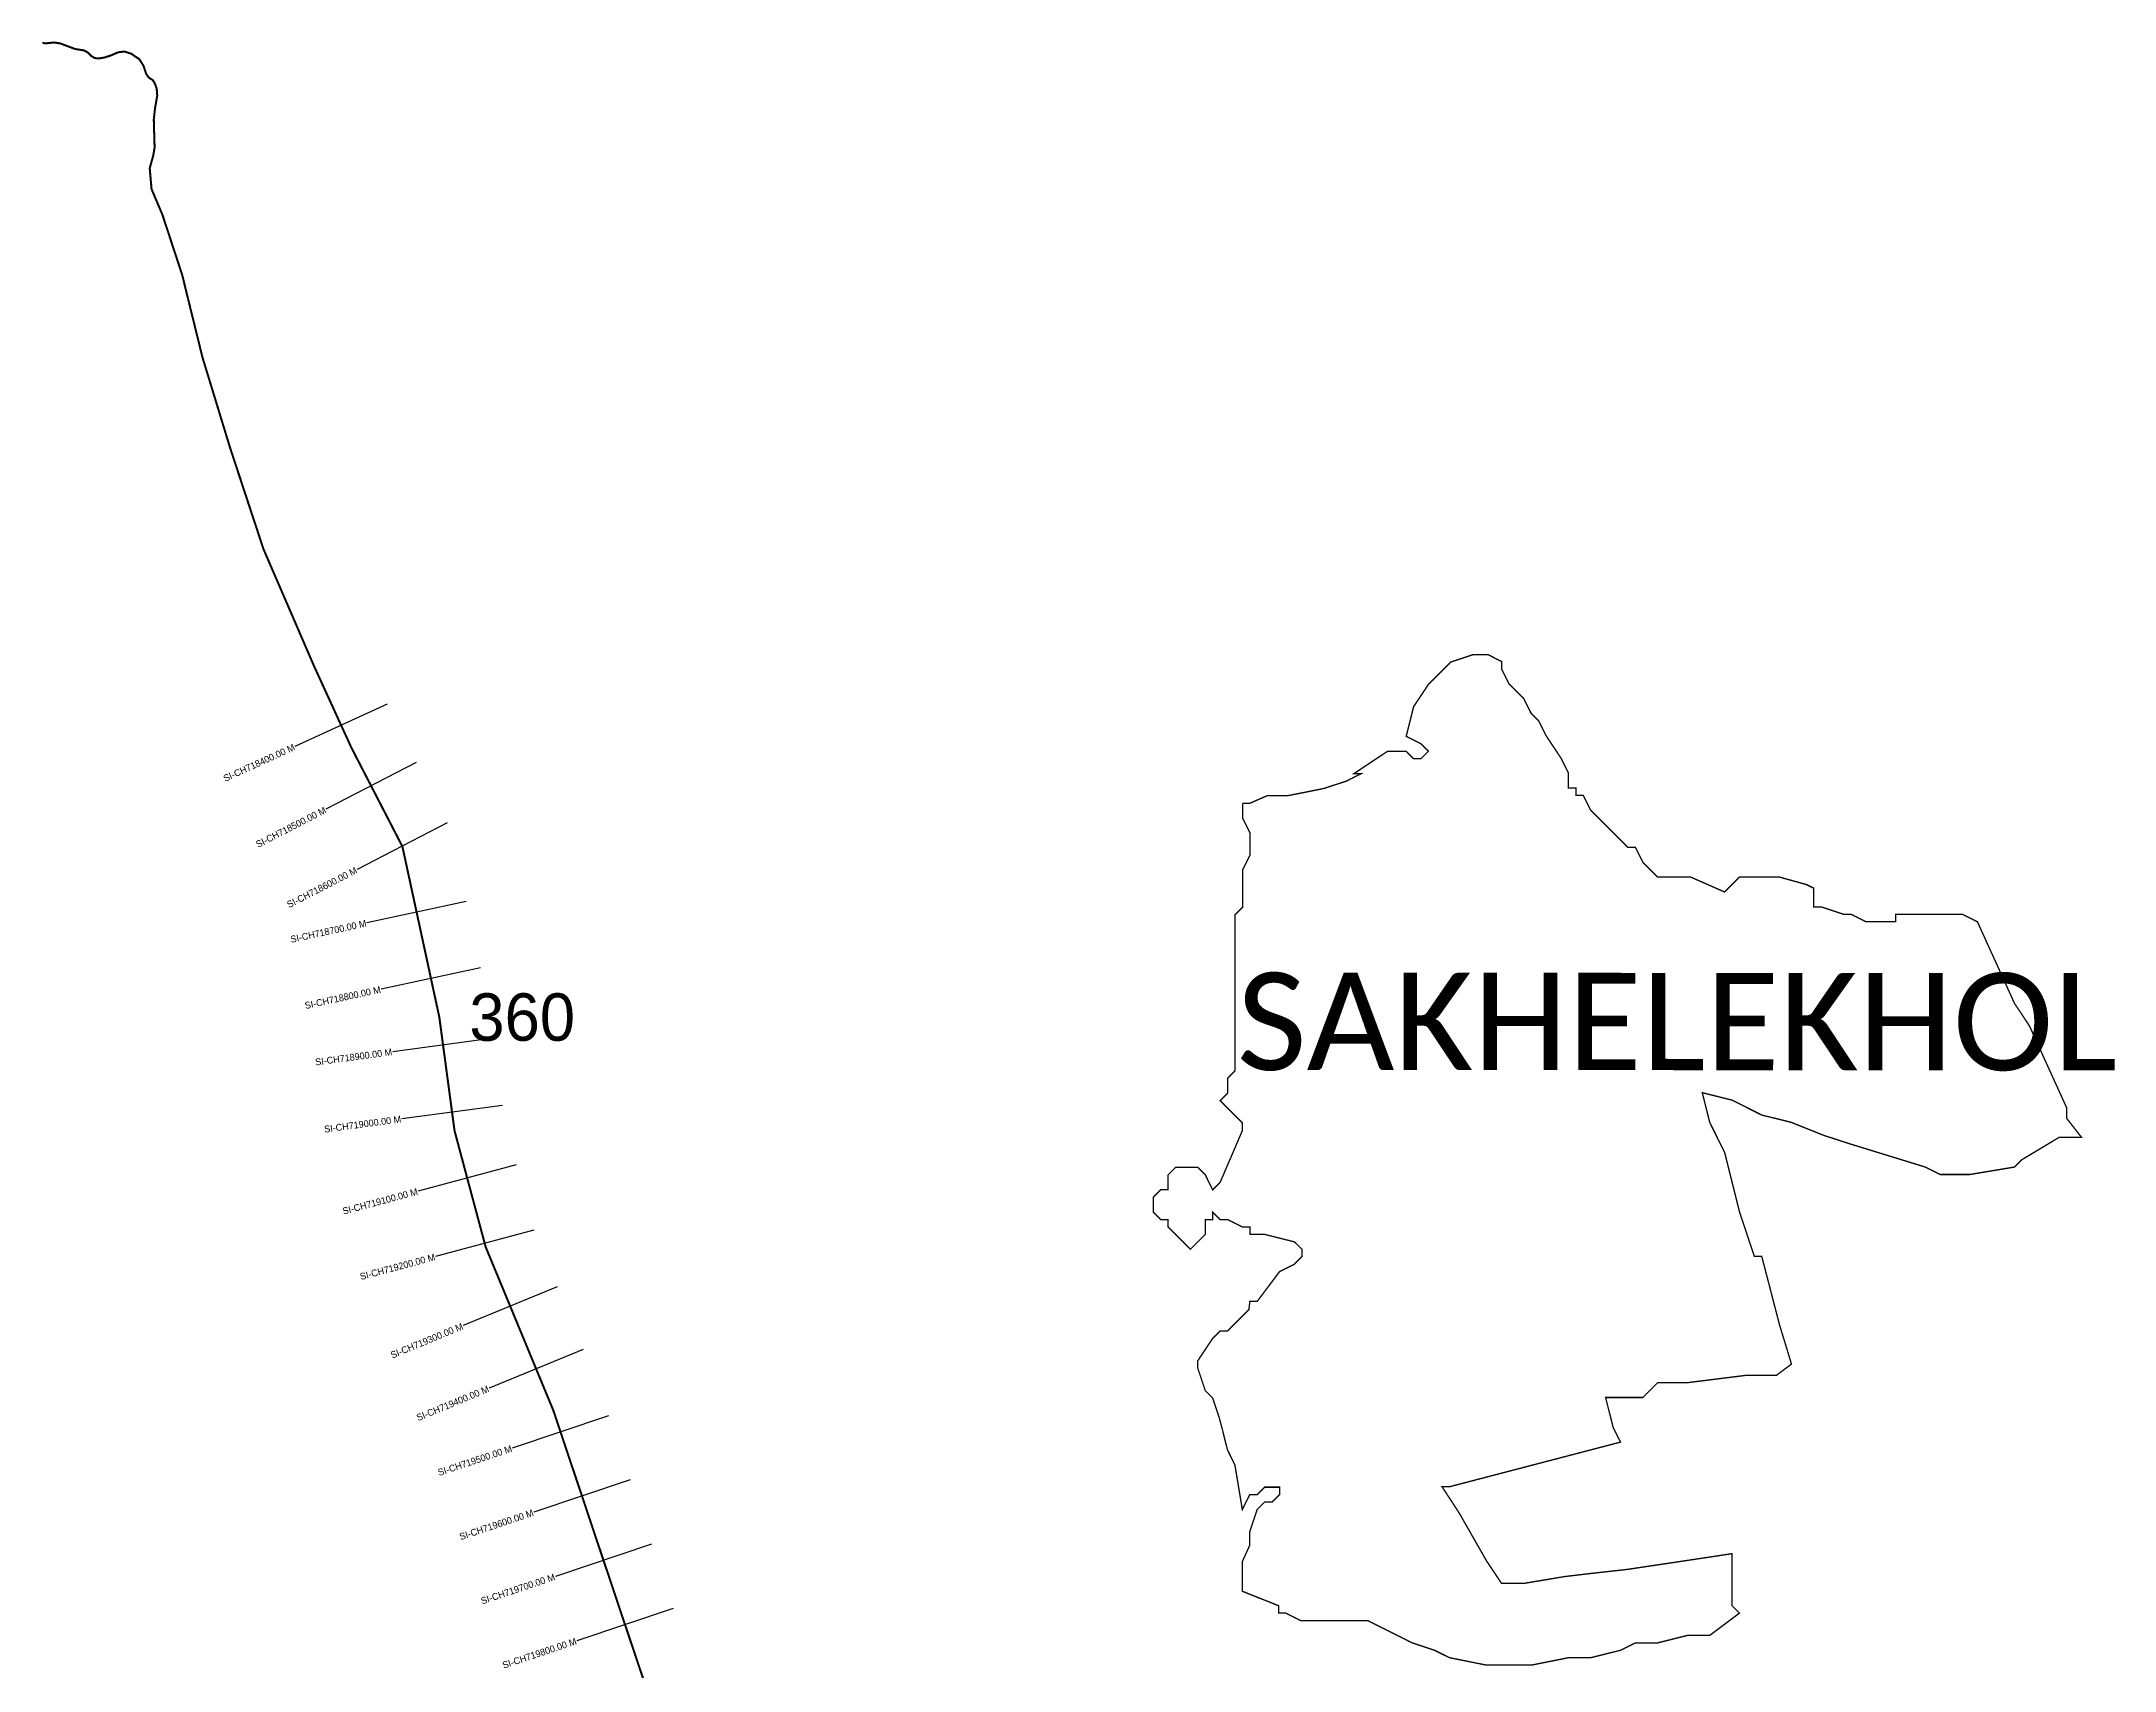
# Model space of a CAD drawing. Header units: metres. Extents: x 355286 to 358347, y 1743664 to 1747757.
# Drawn here: x 355286 to 358347, y 1745352 to 1747757 of the extents above; entities that cross this region are included whole.
import ezdxf
from ezdxf.enums import TextEntityAlignment as Align

# ---------------------------------------------------------------- set-up
doc = ezdxf.new("R2010")
doc.units = ezdxf.units.M
for name, color, linetype in [('CS', 134, 'Continuous'), ('CSMark', 6, 'Continuous'), ('NATURALLY PROTECTED', 3, 'Continuous'), ('VILLAGE NAME', 250, 'Continuous')]:
    doc.layers.add(name, color=color, linetype=linetype)

msp = doc.modelspace()

# ---------------------------------------------------------------- linework, layer by layer
at = {"color": 6, "const_width": 2}
for points in [[(357059.2, 1746632.3), (357070.1, 1746632.3), (357095.1, 1746643.2), (357125, 1746643.2), (357136.3, 1746645.5), (357138, 1746645.8), (357141.1, 1746646.4), (357158.1, 1746649.8), (357173, 1746652.8), (357179.9, 1746654.2), (357191.6, 1746658.1), (357212.9, 1746665.1), (357230.1, 1746673.8), (357234.8, 1746676.1), (357223.8, 1746676.1), (357238.8, 1746686.1), (357273.3, 1746709), (357300.7, 1746709), (357311.7, 1746698), (357322.6, 1746698), (357333.6, 1746709), (357322.6, 1746720), (357300.7, 1746731), (357311.7, 1746774.9), (357322.2, 1746790.6), (357333.7, 1746807.8), (357366.6, 1746840.7), (357399.6, 1746851.7), (357421.5, 1746851.7), (357441.5, 1746841.5), (357441.5, 1746830.5), (357452.5, 1746808.6), (357467, 1746794), (357474.4, 1746786.6), (357485.4, 1746764.7), (357496.4, 1746753.7), (357507.4, 1746731.7), (357522.8, 1746708.6), (357529.3, 1746698.8), (357540.3, 1746676.8), (357540.3, 1746654.9), (357551.3, 1746654.9), (357551.3, 1746643.9), (357562.2, 1746643.9), (357573.2, 1746621.9), (357619.7, 1746575.5), (357628.1, 1746567.1), (357639.1, 1746567.1), (357650.1, 1746545.1), (357672, 1746523.1), (357721, 1746523.1), (357770.8, 1746501.2), (357792.8, 1746523.1), (357852.2, 1746523.1), (357891.6, 1746512.2), (357902.6, 1746506.7), (357902.6, 1746479.2), (357913.5, 1746479.2), (357946.5, 1746468.2), (357957.5, 1746468.2), (357979.4, 1746457.3), (358023.3, 1746457.3), (358023.3, 1746468.2), (358122.1, 1746468.2), (358144.1, 1746457.3), (358199, 1746336.5), (358220.9, 1746303.6), (358271.8, 1746191.6), (358275.8, 1746182.8), (358275.8, 1746167.2), (358297.8, 1746138.9), (358264.8, 1746138.9), (358237.4, 1746122.4), (358210, 1746106), (358199, 1746095), (358133.1, 1746084), (358089.2, 1746084), (358067.2, 1746095), (357955.1, 1746129.5), (357917.6, 1746141.7), (357880, 1746156.7), (357869.6, 1746160.9), (357837.9, 1746168.8), (357825.7, 1746171.8), (357781.8, 1746193.8), (357737.9, 1746204.8), (357748.9, 1746160.9), (357770.8, 1746117), (357792.8, 1746029.1), (357814.7, 1745963.2), (357825.7, 1745963.2), (357852, 1745861.9), (357869.6, 1745804.1), (357847.7, 1745787.6), (357803.8, 1745787.6), (357716, 1745776.6), (357672, 1745776.6), (357650.1, 1745754.7), (357595.2, 1745754.7), (357606.2, 1745710.8), (357617.1, 1745688.8), (357440.9, 1745642.8), (357364.6, 1745622.9), (357353.7, 1745622.9), (357379.2, 1745583.8), (357387, 1745570.1), (357399, 1745549.1), (357419.5, 1745513.2), (357441.5, 1745480.2), (357474.4, 1745480.2), (357534.1, 1745490.2), (357572.6, 1745494.8), (357626.8, 1745500.8), (357744.3, 1745518.4), (357781.8, 1745524.1), (357781.8, 1745447.3), (357792.8, 1745436.3), (357748.9, 1745403.4), (357716, 1745403.4), (357672, 1745392.4), (357639.1, 1745392.4), (357617.1, 1745381.4), (357573.2, 1745370.5), (357540.3, 1745370.5), (357485.4, 1745359.5), (357419.5, 1745359.5), (357399.3, 1745363.5), (357381.6, 1745367.1), (357370.3, 1745369.3), (357364.6, 1745370.5), (357357.5, 1745374), (357342.7, 1745381.4), (357322.1, 1745388.3), (357312.4, 1745391.5), (357309.8, 1745392.4), (357304.9, 1745394.8), (357300.5, 1745397), (357243.9, 1745425.3), (357181.4, 1745425.3), (357145.1, 1745425.3), (357123.1, 1745436.3), (357112.2, 1745436.3), (357112.2, 1745447.3), (357058.7, 1745468.6), (357058.8, 1745512.5), (357069.7, 1745536.4), (357069.7, 1745556.4), (357080.7, 1745589.3), (357091.7, 1745600.3), (357102.7, 1745600.3), (357113.7, 1745611.3), (357113.7, 1745622.3), (357091.7, 1745622.3), (357080.7, 1745611.3), (357069.8, 1745611.3), (357058.8, 1745589.3), (357054.1, 1745617.6), (357047.8, 1745655.2), (357036.9, 1745677.2), (357034.4, 1745686.9), (357028.8, 1745709.5), (357024.8, 1745724.4), (357014.9, 1745754), (357004, 1745765), (356993, 1745798), (356993, 1745808.9), (357014.9, 1745841.8), (357026, 1745852.8), (357036.9, 1745852.8), (357068.5, 1745884.4), (357069.9, 1745896.7), (357080.8, 1745896.7), (357113.8, 1745940.6), (357135.7, 1745951.6), (357146.7, 1745962.6), (357146.8, 1745973.6), (357135.8, 1745984.5), (357091.9, 1745995.5), (357069.9, 1745995.5), (357069.9, 1746006.5), (357058.9, 1746006.5), (357037, 1746017.5)], [(357037, 1746017.5), (357026, 1746017.5), (357015, 1746028.5), (357015, 1746017.5), (357004, 1746017.5), (357004, 1745995.5), (356982.1, 1745973.6), (356949.1, 1746006.6), (356949.2, 1746017.5), (356938.2, 1746017.5), (356927.2, 1746028.5), (356927.2, 1746050.5), (356938.2, 1746061.5), (356949.2, 1746061.4), (356949.2, 1746083.4), (356960.1, 1746094.4), (356993.1, 1746094.4), (357004.1, 1746083.4), (357015, 1746061.4), (357026, 1746072.4), (357059, 1746149.2), (357059, 1746160.2), (357041.3, 1746177.9), (357026.1, 1746193.1), (357037, 1746204.1), (357037.1, 1746226.1), (357048, 1746237.1), (357048.1, 1746467.6), (357059.1, 1746478.6), (357059.1, 1746533.5), (357070.1, 1746555.4), (357070.1, 1746588.3), (357059.2, 1746610.3), (357059.2, 1746632.3)]]:
    msp.add_lwpolyline(points, dxfattribs=at)
at = {"layer": 'CS'}
for p, q in [((355796.3, 1746778.6), (355659.9, 1746716.2)), ((355839.1, 1746692.2), (355705.7, 1746623.4)), ((355884.9, 1746603.3), (355751.6, 1746534.5)), ((355912.9, 1746487.1), (355766.3, 1746455.4)), ((355934, 1746389.4), (355787.4, 1746357.6)), ((355952.9, 1746285.2), (355804.3, 1746265.2)), ((355966.2, 1746186.1), (355817.6, 1746166.1)), ((355986.7, 1746098.2), (355841.8, 1746059.4)), ((356012.6, 1746001.6), (355867.7, 1745962.8)), ((356047, 1745918.2), (355908.4, 1745860.9)), ((356085.3, 1745825.8), (355946.7, 1745768.5)), ((356123.1, 1745727.7), (355980.9, 1745680.1)), ((356154.9, 1745632.9), (356012.6, 1745585.3)), ((356186.6, 1745538.1), (356044.4, 1745490.5)), ((356218.4, 1745443.3), (356076.1, 1745395.6))]:
    msp.add_line(p, q, dxfattribs=at)
at = {"layer": 'NATURALLY PROTECTED', "const_width": 3, "flags": 128}
msp.add_lwpolyline([(355287.1, 1747755.2), (355291.5, 1747754.3), (355304.4, 1747755.6), (355313.5, 1747754.2), (355335.3, 1747746), (355342.9, 1747744.8), (355348.2, 1747744), (355353.8, 1747741), (355359.1, 1747735.8), (355364.2, 1747732.6), (355370.4, 1747732), (355379, 1747733.5), (355388.5, 1747736.6), (355397, 1747740.4), (355401.8, 1747741.7), (355409.2, 1747742), (355418, 1747739.1), (355430.3, 1747730.8), (355436.2, 1747721.4), (355440.3, 1747709.2), (355444.1, 1747703.9), (355449.9, 1747700.1), (355453, 1747695.3), (355455.8, 1747687.6), (355456.6, 1747677.1), (355453.5, 1747659.5), (355451.5, 1747641.9), (355452.7, 1747600.5), (355450.9, 1747589.4), (355445.5, 1747569.9), (355448.2, 1747539.1), (355464.3, 1747501.1), (355493.4, 1747412.5), (355523.3, 1747290.9), (355564, 1747157.6), (355613.5, 1747007.4), (355688.5, 1746833.9), (355743.1, 1746714.6), (355818.6, 1746568.3), (355873.1, 1746316.3), (355895.6, 1746148.5), (355941.5, 1745977.1), (356041.4, 1745735.7), (356154.2, 1745398.7), (356301.1, 1744961.8)], dxfattribs=at)

# ---------------------------------------------------------------- texts
at = {"insert": (355917.4, 1746351.5), "char_height": 70, "attachment_point": 1}
msp.add_mtext_dynamic_manual_height_columns('360', width=95.172, gutter_width=1, heights=[0], dxfattribs=at)
at = {"layer": 'CSMark'}
for s, rotation, p in [('SI-CH718400.00 M', 24.5996, (355659, 1746715.8)), ('SI-CH718500.00 M', 27.2765, (355704.9, 1746623)), ('SI-CH718600.00 M', 27.2765, (355750.7, 1746534.1)), ('SI-CH718700.00 M', 12.2112, (355765.3, 1746455.2)), ('SI-CH718800.00 M', 12.2112, (355786.4, 1746357.4)), ('SI-CH718900.00 M', 7.6475, (355803.3, 1746265.1)), ('SI-CH719000.00 M', 7.6475, (355816.6, 1746166)), ('SI-CH719100.00 M', 14.9804, (355840.9, 1746059.1)), ('SI-CH719200.00 M', 14.9804, (355866.7, 1745962.5)), ('SI-CH719300.00 M', 22.4797, (355907.5, 1745860.5)), ('SI-CH719400.00 M', 22.4797, (355945.7, 1745768.1)), ('SI-CH719500.00 M', 18.509, (355979.9, 1745679.8)), ('SI-CH719600.00 M', 18.509, (356011.7, 1745585)), ('SI-CH719700.00 M', 18.509, (356043.4, 1745490.2)), ('SI-CH719800.00 M', 18.509, (356075.2, 1745395.3))]:
    msp.add_text(s, height=10, rotation=rotation, dxfattribs=at).set_placement(p, align=Align.MIDDLE_RIGHT)
at = {"layer": 'VILLAGE NAME', "insert": (357050.8, 1746382), "char_height": 143.7, "attachment_point": 1, "rotation": 359.9793}
msp.add_mtext_dynamic_manual_height_columns('{\\fCalibri|b0|i0|c0|p34;SAKHELEKHOL}', width=1418, gutter_width=718.5, heights=[0], dxfattribs=at)

doc.saveas('drawing.dxf')
